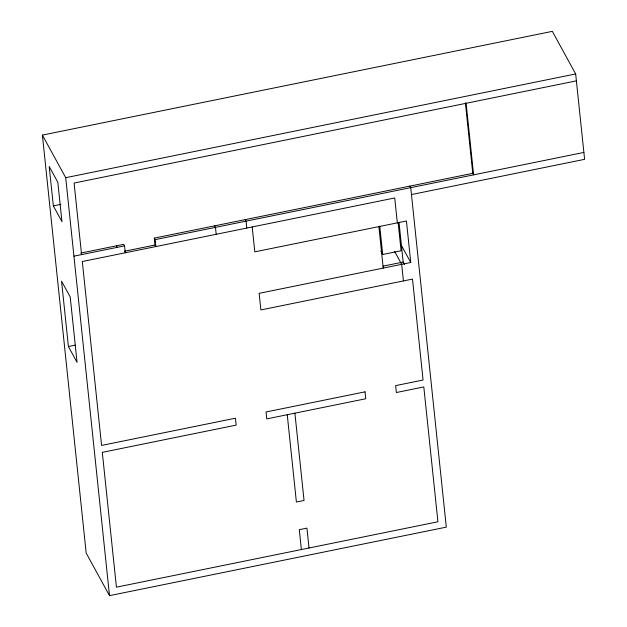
<?xml version="1.0" encoding="UTF-8"?>
<svg xmlns="http://www.w3.org/2000/svg" width="627" height="627" viewBox="0 0 627 627"><rect width="100%" height="100%" fill="white"/><g stroke="black" fill="none" stroke-linecap="round" stroke-linejoin="round"><path stroke-width="0.94" d="M409.901 186.117L410.74 187.645L446.306 527.135L109.498 595.65L86.181 553.053L42.393 135.095L552.34 31.35L575.664 73.947L584.607 159.336L411.461 194.558M42.393 135.095L65.71 177.692L575.664 73.947M576.385 80.859L74.088 183.045L81.581 254.609M53.334 205.899L61.955 221.644L57.833 182.277L49.204 166.531L53.334 205.899L60.984 204.339M80.75 253.081L123.691 244.342L124.53 245.87L125.259 252.783M154.297 238.111L155.135 239.647L155.857 246.56L155.018 245.032L154.297 238.111L472.774 173.326L473.612 174.855L466.112 103.29M73.931 256.161L124.53 245.87M155.135 239.647L583.886 152.424M124.42 251.255L155.018 245.032M380.848 251.09L382.713 254.491L401.076 250.761L398.098 222.311M383.026 266.146L403.177 262.047L404.572 264.602M252.195 226.958L254.797 251.85L406.421 221.01L410.763 262.494L259.147 293.334L260.887 309.934L412.503 279.086L423.076 380.033L395.637 385.613L396.358 392.533L423.805 386.945L437.928 521.774L116.426 587.178L102.303 452.357L236.183 425.114L235.454 418.201L101.574 445.436L82.309 261.522L394.728 197.967L397.33 222.859M68.406 346.535L77.058 362.328L70.208 296.947L61.556 281.155L68.406 346.535L75.107 345.171M401.437 245.455L410.763 262.494M394.681 251.56L401.68 264.343L403.42 280.935M245.228 219.615L246.066 221.143L246.787 228.063M214.622 225.838L215.461 227.374L216.19 234.286M116.387 245.831L117.225 247.359M465.375 102.726L472.774 173.326M399.007 222.303L403.177 262.047M379.735 226.049L382.713 254.491M378.88 226.613L383.222 268.097M294.894 413.169L304.04 500.464L296.391 502.023L287.244 414.729M309.025 547.998L306.94 528.122L299.291 529.674L301.368 549.558M65.71 177.692L109.498 595.65M365.032 391.844L266.06 411.978L266.781 418.891L365.76 398.756L365.032 391.844"/></g></svg>
